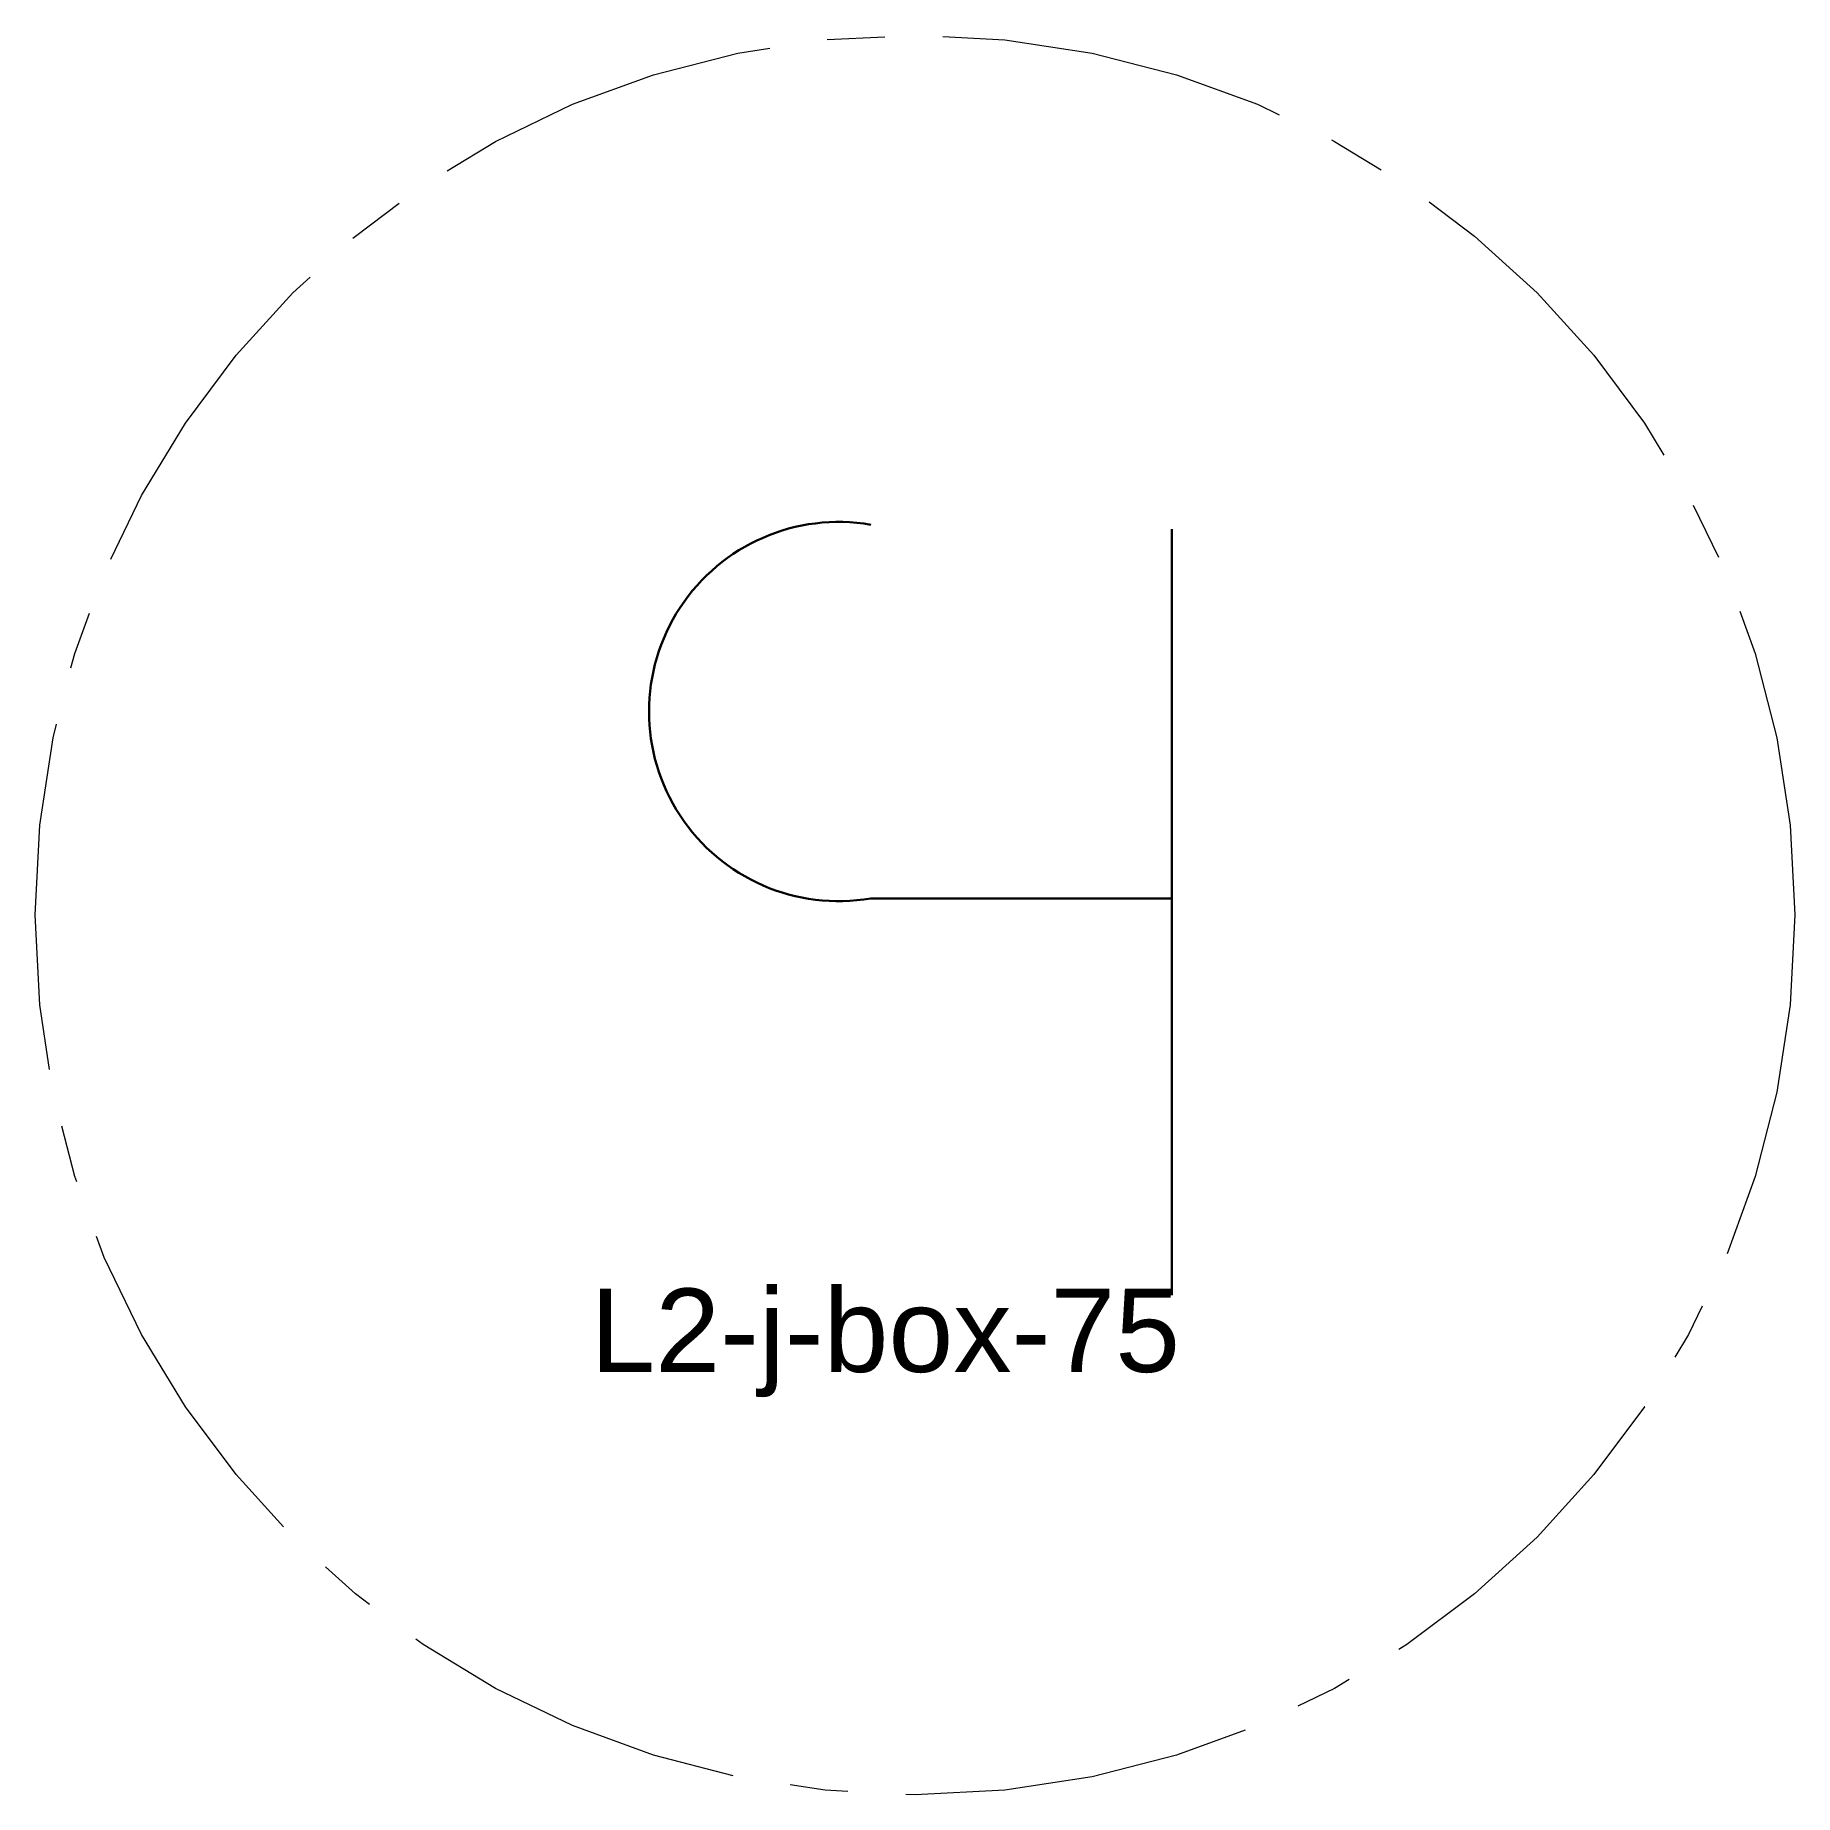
# Model space of a CAD drawing. Header units: inches. Extents: x 89.52 to 93.31, y -224.71 to -220.92.
import ezdxf

# ---------------------------------------------------------------- set-up
doc = ezdxf.new("R2010")
doc.units = ezdxf.units.IN
doc.header["$MEASUREMENT"] = 0
doc.linetypes.add('CENTER2', pattern=[1.125, 0.75, -0.125, 0.125, -0.125])
doc.layers.add('E101-Electrical-1st-floor', color=1, linetype='Continuous', lineweight=9)
doc.styles.get("Standard").update_dxf_attribs({"font": 'Arial.ttf', "height": 0.25})

msp = doc.modelspace()

# ---------------------------------------------------------------- linework, layer by layer
at = {"layer": 'E101-Electrical-1st-floor', "lineweight": 30}
msp.add_line((91.9707, -221.9851), (91.9707, -223.6373), dxfattribs=at)
msp.add_lwpolyline([(91.321, -221.9754, 1.18644), (91.321, -222.7815), (91.9707, -222.7815)], format="xyb", dxfattribs=at)
at = {"layer": 'E101-Electrical-1st-floor', "linetype": 'CENTER2'}
msp.add_circle((91.4165, -222.8172), 1.8976, dxfattribs=at)

# ---------------------------------------------------------------- texts
at = {"layer": 'E101-Electrical-1st-floor', "lineweight": 30, "insert": (91.9882, -223.6229), "char_height": 0.18, "attachment_point": 3}
msp.add_mtext('L2-j-box-75', dxfattribs=at)

doc.saveas('drawing.dxf')
